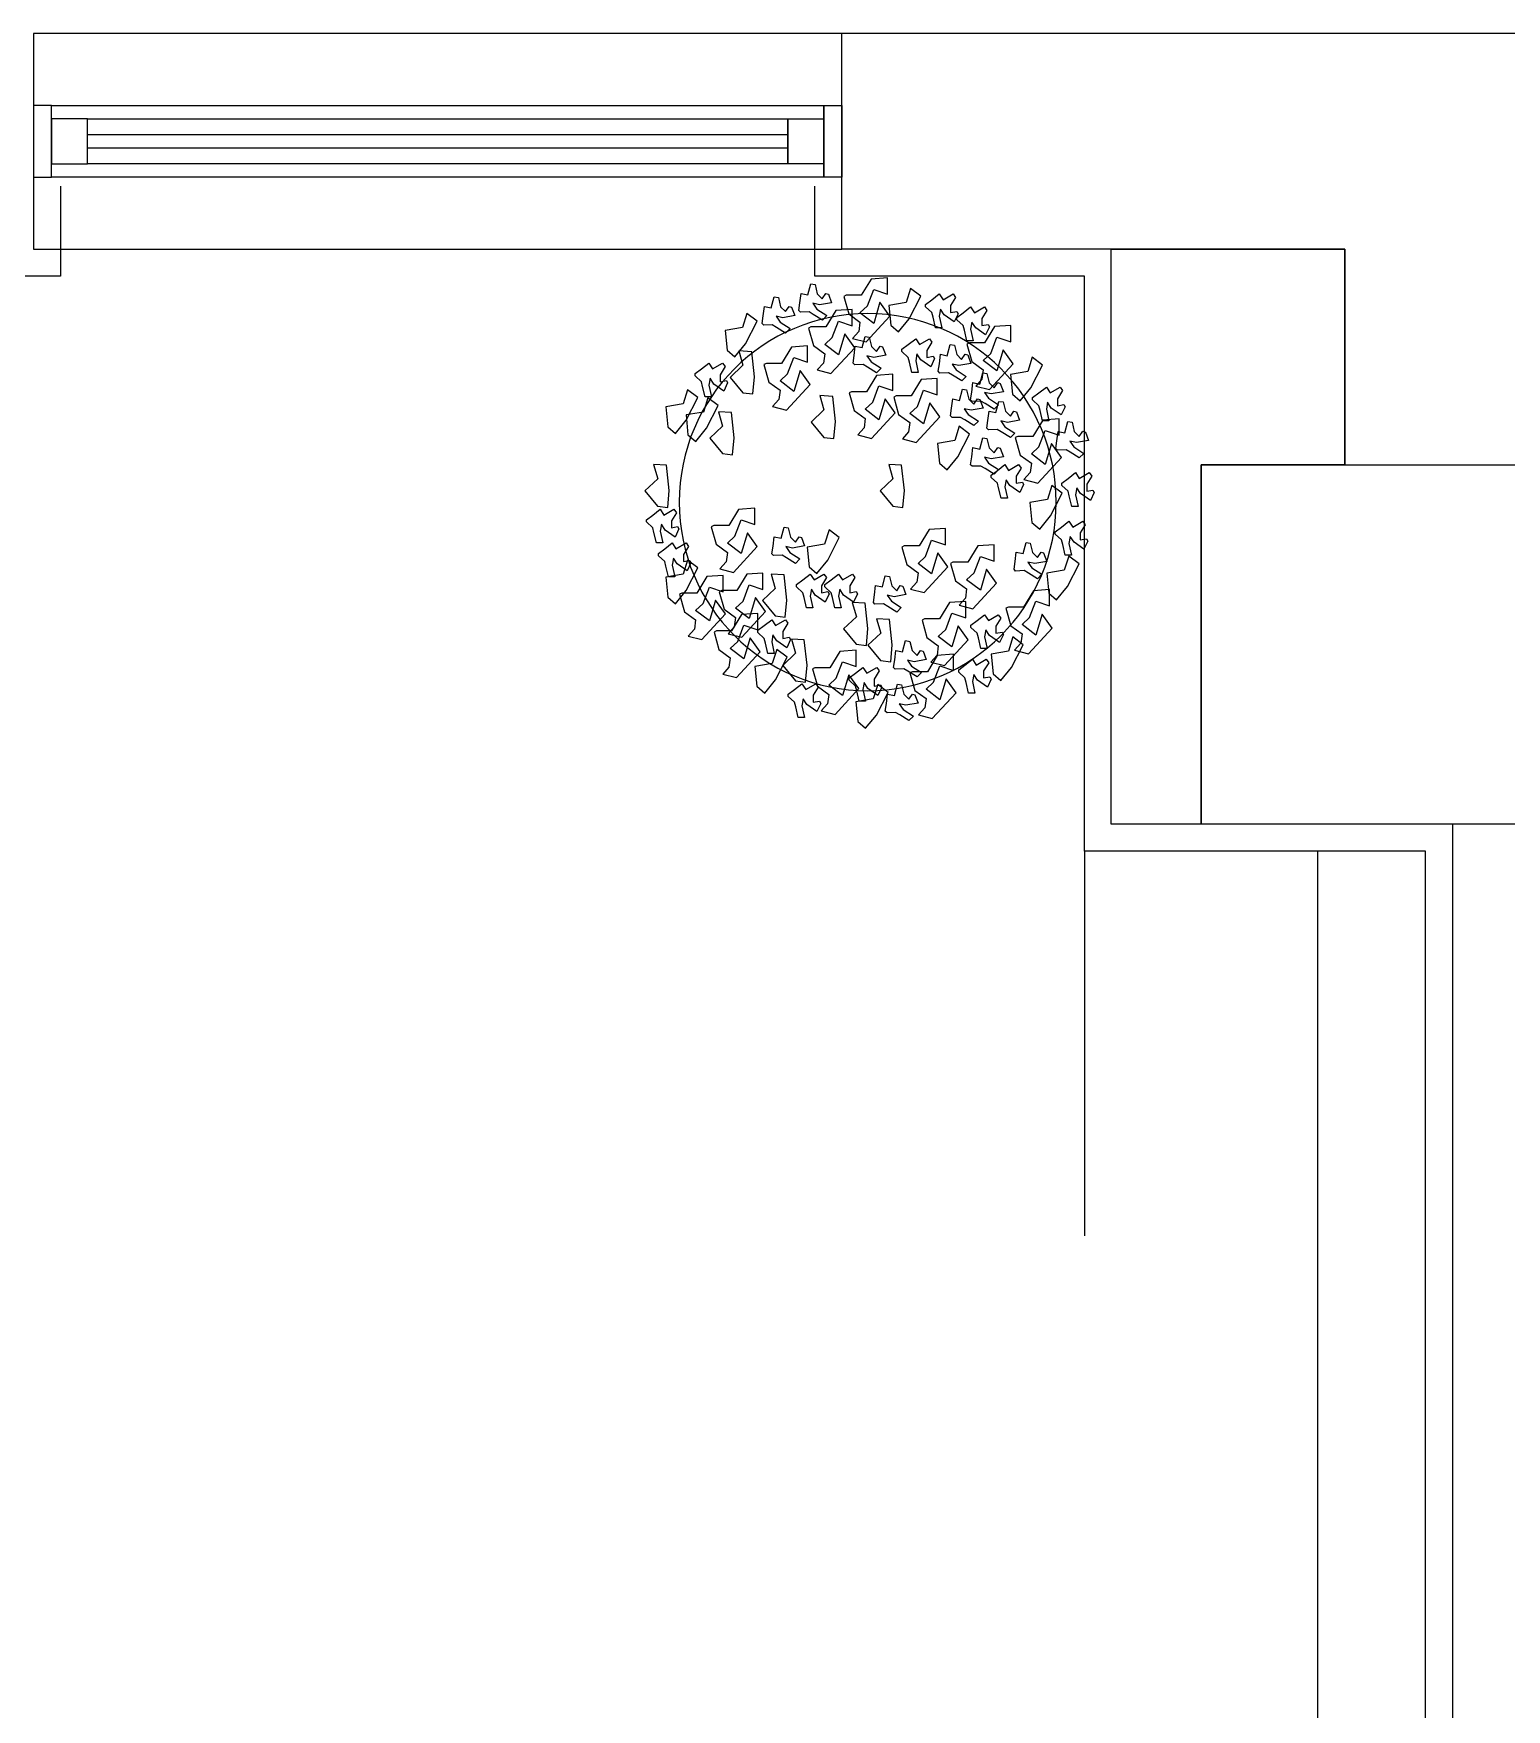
# Model space of a CAD drawing. Header units: millimetres. Extents: x 526420 to 928802, y 401925 to 509768.
# Drawn here: x 748247 to 749887, y 431456 to 433321 of the extents above; entities that cross this region are included whole.
import ezdxf

# ---------------------------------------------------------------- set-up
doc = ezdxf.new("R2010")
doc.units = ezdxf.units.MM
doc.header["$LTSCALE"] = 3000
doc.header["$MEASUREMENT"] = 0
doc.linetypes.add('DASHED2', pattern=[0.375, 0.25, -0.125])
for name, color, linetype in [('D-WALL', 7, 'CONTINUOUS'), ('D-WINDOW', 7, 'CONTINUOUS'), ('P-FURNI-A', 7, 'CONTINUOUS'), ('P-FURNI-I', 7, 'CONTINUOUS'), ('窗台线', 7, 'CONTINUOUS')]:
    doc.layers.add(name, color=color, linetype=linetype)

msp = doc.modelspace()

# ---------------------------------------------------------------- linework, layer by layer
at = {"layer": 'D-WALL', "color": 7, "ltscale": 0.7}
for p, q in [((750456.8, 433321.2), (749146.8, 433321.2)), ((749146.8, 433081.2), (749146.8, 433321.2)), ((749146.8, 433081.2), (749146.8, 433321.2)), ((749706.8, 433081.2), (749146.8, 433081.2)), ((749706.8, 433081.2), (749146.8, 433081.2)), ((749446.8, 432441.2), (749446.8, 433081.2)), ((749446.8, 433081.2), (749706.8, 433081.2)), ((749706.8, 432841.2), (749706.8, 433081.2)), ((749706.8, 433081.2), (749706.8, 432841.2)), ((749706.8, 432841.2), (749546.8, 432841.2)), ((749546.8, 432841.2), (749546.8, 432441.2)), ((749546.8, 432441.2), (749446.8, 432441.2)), ((749826.8, 432441.2), (749826.8, 429681.2))]:
    msp.add_line(p, q, dxfattribs=at)
at = {"layer": 'D-WALL', "color": 7, "ltscale": 100}
for p, q in [((749546.8, 432841.2), (749946.8, 432841.2)), ((749546.8, 432441.2), (749546.8, 432841.2)), ((749946.8, 432441.2), (749546.8, 432441.2))]:
    msp.add_line(p, q, dxfattribs=at)
at = {"layer": 'D-WINDOW', "color": 7, "ltscale": 0.7}
msp.add_line((749146.8, 433321.2), (748246.8, 433321.2), dxfattribs=at)
for points in [[(748246.8, 433161.2), (748266.8, 433161.2), (748266.8, 433241.2), (748246.8, 433241.2)], [(748266.8, 433241.2), (749126.8, 433241.2), (749126.8, 433161.2), (748266.8, 433161.2)], [(749146.8, 433161.2), (749126.8, 433161.2), (749126.8, 433241.2), (749146.8, 433241.2)], [(748266.8, 433176.2), (748306.8, 433176.2), (748306.8, 433226.2), (748266.8, 433226.2)], [(748306.8, 433226.2), (749086.8, 433226.2), (749086.8, 433176.2), (748306.8, 433176.2)], [(749126.8, 433176.2), (749086.8, 433176.2), (749086.8, 433226.2), (749126.8, 433226.2)], [(748306.8, 433208.7), (749086.8, 433208.7), (749086.8, 433193.7), (748306.8, 433193.7)]]:
    msp.add_lwpolyline(points, close=True, dxfattribs=at)
at = {"layer": 'P-FURNI-A', "color": 7}
for p, q in [((748276.8, 433151.2), (748276.8, 433051.2)), ((749116.8, 433051.2), (749116.8, 433151.2)), ((748276.8, 433051.2), (746826.8, 433051.2)), ((749416.8, 433051.2), (749116.8, 433051.2)), ((749416.8, 432411.2), (749416.8, 433051.2)), ((749796.8, 432411.2), (749416.8, 432411.2)), ((749796.8, 429711.2), (749796.8, 432411.2))]:
    msp.add_line(p, q, dxfattribs=at)
at = {"layer": 'P-FURNI-I', "color": 7}
for p, q in [((749109, 433030.3), (749112.3, 433042.8)), ((749112.3, 433042.8), (749117, 433042)), ((749117, 433042), (749119.5, 433031.6)), ((749179.5, 433048), (749168.4, 433029.9)), ((749175.3, 433018.2), (749182.3, 433036.4)), ((749197.6, 433049.3), (749179.5, 433048)), ((749182.3, 433036.4), (749197.6, 433031.2)), ((749197.6, 433031.2), (749197.6, 433049.3)), ((749223.4, 433037.6), (749218.4, 433021.9)), ((749234.8, 433029), (749223.4, 433037.6)), ((749059.3, 433007), (749060.6, 433017.5)), ((749060.6, 433017.5), (749068.1, 433015.8)), ((749068.1, 433015.8), (749071.4, 433028.3)), ((749071.4, 433028.3), (749076.1, 433027.5)), ((749076.1, 433027.5), (749078.6, 433017.2)), ((749078.6, 433017.2), (749084.1, 433011.7)), ((749084.1, 433011.7), (749088.1, 433017.5)), ((749088.1, 433017.5), (749090.9, 433016.6)), ((749090.9, 433016.6), (749094.4, 433007.3)), ((749098.9, 433012.9), (749100.2, 433021.4)), ((749100.2, 433021.4), (749101.5, 433031.9)), ((749101.5, 433031.9), (749109, 433030.3)), ((749114.4, 433021), (749118.9, 433014.5)), ((749121.9, 433019.4), (749114.4, 433021)), ((749119.5, 433031.6), (749125, 433026.1)), ((749135.3, 433021.7), (749121.9, 433019.4)), ((749125, 433026.1), (749129, 433031.9)), ((749129, 433031.9), (749131.8, 433031.1)), ((749131.8, 433031.1), (749135.3, 433021.7)), ((749151.7, 433029.9), (749148.9, 433028.6)), ((749148.9, 433028.6), (749154.5, 433009.1)), ((749168.4, 433029.9), (749151.7, 433029.9)), ((749167, 433010.4), (749175.3, 433018.2)), ((749189.2, 433022.1), (749182.3, 432998.7)), ((749200.4, 433006.5), (749189.2, 433022.1)), ((749218.4, 433021.9), (749199, 433018.6)), ((749199, 433018.6), (749201.2, 432996.6)), ((749221.8, 433003.8), (749234.8, 433029)), ((749240, 433019.7), (749247, 433024.9)), ((749240, 433017.1), (749240, 433019.7)), ((749247, 433010.6), (749240, 433017.1)), ((749247, 433024.9), (749255.3, 433031.4)), ((749255.3, 433031.4), (749259.5, 433024.9)), ((749259.5, 433024.9), (749270.6, 433031.4)), ((749273.4, 433027.5), (749267.8, 433018.4)), ((749267.8, 433018.4), (749267.8, 433010.6)), ((749270.6, 433031.4), (749273.4, 433027.5)), ((749281.9, 433010.4), (749290.2, 433016.9)), ((749290.2, 433016.9), (749294.4, 433010.4)), ((749294.4, 433010.4), (749305.5, 433016.9)), ((749305.5, 433016.9), (749308.3, 433013.1)), ((749041.1, 433009.8), (749036.1, 432994.1)), ((749039.6, 432976), (749052.6, 433001.2)), ((749052.6, 433001.2), (749041.1, 433009.8)), ((749058, 432998.4), (749059.3, 433007)), ((749059.8, 432996.6), (749058, 432998.4)), ((749073.5, 433006.5), (749078, 433000)), ((749081, 433004.9), (749073.5, 433006.5)), ((749078, 433000), (749089.1, 432992.9)), ((749094.4, 433007.3), (749081, 433004.9)), ((749100.8, 433011), (749098.9, 433012.9)), ((749110.3, 433011.4), (749100.8, 433011)), ((749114.9, 433008.7), (749110.3, 433011.4)), ((749125.2, 433002.4), (749114.9, 433008.7)), ((749118.9, 433014.5), (749130.1, 433007.3)), ((749130.1, 433007.3), (749125.2, 433002.4)), ((749140.2, 433012.9), (749129.1, 432994.8)), ((749136.1, 432983.1), (749143, 433001.3)), ((749158.3, 433014.2), (749140.2, 433012.9)), ((749143, 433001.3), (749158.3, 432996)), ((749154.5, 433009.1), (749167, 433000)), ((749158.3, 432996), (749158.3, 433014.2)), ((749167, 433000), (749165.6, 432989.6)), ((749182.3, 432998.7), (749167, 433010.4)), ((749173.9, 432978), (749200.4, 433006.5)), ((749209.8, 432989.1), (749221.8, 433003.8)), ((749248.4, 433005.4), (749247, 433010.6)), ((749251.1, 432993.8), (749248.4, 433005.4)), ((749256.7, 433014.5), (749255.3, 433006.7)), ((749255.3, 433006.7), (749258.1, 432993.8)), ((749260.9, 433008), (749256.7, 433014.5)), ((749272, 433000.3), (749260.9, 433008)), ((749267.8, 433010.6), (749274.7, 433011.9)), ((749276.2, 433009.3), (749272, 433000.3)), ((749274.7, 433011.9), (749276.2, 433009.3)), ((749274.9, 433005.3), (749281.9, 433010.4)), ((749274.9, 433002.7), (749274.9, 433005.3)), ((749281.9, 432996.2), (749274.9, 433002.7)), ((749291.6, 433000.1), (749290.2, 432992.3)), ((749295.8, 432993.6), (749291.6, 433000.1)), ((749308.3, 433013.1), (749302.7, 433004)), ((749302.7, 433004), (749302.7, 432996.2)), ((749302.7, 432996.2), (749309.7, 432997.5)), ((749309.7, 432997.5), (749311.1, 432994.9)), ((749036.1, 432994.1), (749016.8, 432990.7)), ((749016.8, 432990.7), (749019, 432968.7)), ((749069.3, 432996.9), (749059.8, 432996.6)), ((749074, 432994.2), (749069.3, 432996.9)), ((749084.2, 432987.9), (749074, 432994.2)), ((749089.1, 432992.9), (749084.2, 432987.9)), ((749112.4, 432994.8), (749109.7, 432993.5)), ((749109.7, 432993.5), (749115.2, 432974)), ((749129.1, 432994.8), (749112.4, 432994.8)), ((749127.7, 432975.3), (749136.1, 432983.1)), ((749150, 432987), (749143, 432963.6)), ((749161.1, 432971.4), (749150, 432987)), ((749165.6, 432989.6), (749158.6, 432981.9)), ((749158.6, 432981.9), (749173.9, 432978)), ((749169.4, 432971.7), (749172.7, 432984.2)), ((749172.7, 432984.2), (749177.4, 432983.4)), ((749177.4, 432983.4), (749179.9, 432973.1)), ((749201.2, 432996.6), (749209.8, 432989.1)), ((749220.6, 432975), (749229, 432981.5)), ((749229, 432981.5), (749233.2, 432975)), ((749233.2, 432975), (749244.3, 432981.5)), ((749244.3, 432981.5), (749247.1, 432977.7)), ((749258.1, 432993.8), (749251.1, 432993.8)), ((749283.3, 432991), (749281.9, 432996.2)), ((749286, 432979.3), (749283.3, 432991)), ((749293, 432979.3), (749286, 432979.3)), ((749290.2, 432992.3), (749293, 432979.3)), ((749306.9, 432985.8), (749295.8, 432993.6)), ((749316.7, 432995), (749305.6, 432976.9)), ((749311.1, 432994.9), (749306.9, 432985.8)), ((749312.6, 432965.2), (749319.5, 432983.4)), ((749334.8, 432996.3), (749316.7, 432995)), ((749319.5, 432983.4), (749334.8, 432978.2)), ((749334.8, 432978.2), (749334.8, 432996.3)), ((749019, 432968.7), (749027.6, 432961.3)), ((749027.6, 432961.3), (749039.6, 432976)), ((749046.4, 432967.1), (749032, 432968)), ((749032, 432968), (749036.6, 432952.1)), ((749049.5, 432939), (749046.4, 432967.1)), ((749090.6, 432972.3), (749079.5, 432954.1)), ((749086.4, 432942.5), (749093.3, 432960.6)), ((749108.7, 432973.6), (749090.6, 432972.3)), ((749093.3, 432960.6), (749108.7, 432955.4)), ((749108.7, 432955.4), (749108.7, 432973.6)), ((749115.2, 432974), (749127.7, 432964.9)), ((749127.7, 432964.9), (749126.3, 432954.5)), ((749143, 432963.6), (749127.7, 432975.3)), ((749134.7, 432942.8), (749161.1, 432971.4)), ((749159.3, 432954.3), (749160.5, 432962.9)), ((749160.5, 432962.9), (749161.8, 432973.3)), ((749161.8, 432973.3), (749169.4, 432971.7)), ((749174.8, 432962.4), (749179.3, 432955.9)), ((749182.3, 432960.8), (749174.8, 432962.4)), ((749179.9, 432973.1), (749185.4, 432967.5)), ((749195.7, 432963.1), (749182.3, 432960.8)), ((749185.4, 432967.5), (749189.4, 432973.4)), ((749189.4, 432973.4), (749192.2, 432972.5)), ((749192.2, 432972.5), (749195.7, 432963.1)), ((749213.7, 432969.9), (749220.6, 432975)), ((749213.7, 432967.3), (749213.7, 432969.9)), ((749220.6, 432960.8), (749213.7, 432967.3)), ((749222, 432955.6), (749220.6, 432960.8)), ((749230.4, 432964.7), (749229, 432956.9)), ((749234.6, 432958.2), (749230.4, 432964.7)), ((749247.1, 432977.7), (749241.5, 432968.6)), ((749241.5, 432968.6), (749241.5, 432960.8)), ((749241.5, 432960.8), (749248.4, 432962.1)), ((749248.4, 432962.1), (749249.8, 432959.5)), ((749255.4, 432953.8), (749256.6, 432964.3)), ((749256.6, 432964.3), (749264.2, 432962.7)), ((749264.2, 432962.7), (749267.5, 432975.1)), ((749267.5, 432975.1), (749272.2, 432974.4)), ((749272.2, 432974.4), (749274.7, 432964)), ((749274.7, 432964), (749280.2, 432958.5)), ((749280.2, 432958.5), (749284.2, 432964.3)), ((749284.2, 432964.3), (749287, 432963.5)), ((749288.9, 432976.9), (749286.1, 432975.6)), ((749286.1, 432975.6), (749291.7, 432956.1)), ((749287, 432963.5), (749290.5, 432954.1)), ((749305.6, 432976.9), (749288.9, 432976.9)), ((749304.2, 432957.4), (749312.6, 432965.2)), ((749326.5, 432969.1), (749319.5, 432945.7)), ((749337.6, 432953.5), (749326.5, 432969.1)), ((749358.8, 432960.9), (749353.8, 432945.1)), ((749370.2, 432952.2), (749358.8, 432960.9)), ((748983.4, 432942.8), (748990.4, 432948)), ((748983.4, 432940.2), (748983.4, 432942.8)), ((748990.4, 432948), (748998.7, 432954.4)), ((748998.7, 432954.4), (749002.9, 432948)), ((749002.9, 432948), (749014, 432954.4)), ((749016.8, 432950.6), (749011.3, 432941.5)), ((749011.3, 432941.5), (749011.3, 432933.7)), ((749014, 432954.4), (749016.8, 432950.6)), ((749036.6, 432952.1), (749022.4, 432938.6)), ((749062.8, 432954.1), (749060, 432952.8)), ((749060, 432952.8), (749065.5, 432933.4)), ((749079.5, 432954.1), (749062.8, 432954.1)), ((749078.1, 432934.7), (749086.4, 432942.5)), ((749100.3, 432946.3), (749093.3, 432923)), ((749111.4, 432930.8), (749100.3, 432946.3)), ((749126.3, 432954.5), (749119.4, 432946.8)), ((749119.4, 432946.8), (749134.7, 432942.8)), ((749161.1, 432952.4), (749159.3, 432954.3)), ((749170.6, 432952.8), (749161.1, 432952.4)), ((749175.3, 432950.1), (749170.6, 432952.8)), ((749185.5, 432943.8), (749175.3, 432950.1)), ((749179.3, 432955.9), (749190.4, 432948.7)), ((749203.5, 432942), (749185.4, 432940.7)), ((749190.4, 432948.7), (749185.5, 432943.8)), ((749203.5, 432923.8), (749203.5, 432942)), ((749224.8, 432943.9), (749222, 432955.6)), ((749231.8, 432943.9), (749224.8, 432943.9)), ((749229, 432956.9), (749231.8, 432943.9)), ((749245.7, 432950.4), (749234.6, 432958.2)), ((749249.8, 432959.5), (749245.7, 432950.4)), ((749254.1, 432945.3), (749255.4, 432953.8)), ((749255.9, 432943.4), (749254.1, 432945.3)), ((749265.4, 432943.7), (749255.9, 432943.4)), ((749270.1, 432941.1), (749265.4, 432943.7)), ((749269.6, 432953.4), (749274.1, 432946.9)), ((749277.1, 432951.8), (749269.6, 432953.4)), ((749274.1, 432946.9), (749285.2, 432939.7)), ((749290.5, 432954.1), (749277.1, 432951.8)), ((749291.7, 432956.1), (749304.2, 432947)), ((749300.3, 432931.1), (749303.6, 432943.5)), ((749304.2, 432947), (749302.8, 432936.6)), ((749303.6, 432943.5), (749308.3, 432942.8)), ((749319.5, 432945.7), (749304.2, 432957.4)), ((749308.3, 432942.8), (749310.8, 432932.4)), ((749311.2, 432925), (749337.6, 432953.5)), ((749353.8, 432945.1), (749334.4, 432941.8)), ((749334.4, 432941.8), (749336.7, 432919.8)), ((749357.3, 432927.1), (749370.2, 432952.2)), ((748975.1, 432924.8), (748970.1, 432909)), ((748986.5, 432916.1), (748975.1, 432924.8)), ((748990.4, 432933.7), (748983.4, 432940.2)), ((748991.8, 432928.5), (748990.4, 432933.7)), ((748994.6, 432916.8), (748991.8, 432928.5)), ((749000.1, 432937.6), (748998.7, 432929.8)), ((748998.7, 432929.8), (749001.5, 432916.8)), ((749004.3, 432931.1), (749000.1, 432937.6)), ((749015.4, 432923.3), (749004.3, 432931.1)), ((749011.3, 432933.7), (749018.2, 432935)), ((749019.6, 432932.4), (749015.4, 432923.3)), ((749018.2, 432935), (749019.6, 432932.4)), ((749022.4, 432938.6), (749036.4, 432921.5)), ((749047.7, 432920.1), (749049.5, 432939)), ((749065.5, 432933.4), (749078.1, 432924.3)), ((749078.1, 432924.3), (749076.7, 432913.9)), ((749093.3, 432923), (749078.1, 432934.7)), ((749085, 432902.2), (749111.4, 432930.8)), ((749157.6, 432922.5), (749154.8, 432921.2)), ((749174.3, 432922.5), (749157.6, 432922.5)), ((749185.4, 432940.7), (749174.3, 432922.5)), ((749181.2, 432910.9), (749188.1, 432929)), ((749188.1, 432929), (749203.5, 432923.8)), ((749235, 432936.2), (749223.9, 432918)), ((749230.9, 432906.3), (749237.8, 432924.5)), ((749253.1, 432937.5), (749235, 432936.2)), ((749237.8, 432924.5), (749253.1, 432919.3)), ((749253.1, 432919.3), (749253.1, 432937.5)), ((749280.3, 432934.8), (749270.1, 432941.1)), ((749277.7, 432913), (749281, 432925.5)), ((749285.2, 432939.7), (749280.3, 432934.8)), ((749281, 432925.5), (749285.7, 432924.7)), ((749285.7, 432924.7), (749288.2, 432914.4)), ((749291.5, 432922.2), (749292.8, 432932.7)), ((749292.8, 432932.7), (749300.3, 432931.1)), ((749302.8, 432936.6), (749295.9, 432928.9)), ((749295.9, 432928.9), (749311.2, 432925)), ((749310.8, 432932.4), (749316.3, 432926.9)), ((749326.6, 432922.5), (749313.2, 432920.2)), ((749316.3, 432926.9), (749320.3, 432932.7)), ((749320.3, 432932.7), (749323.1, 432931.9)), ((749323.1, 432931.9), (749326.6, 432922.5)), ((749345.3, 432912.3), (749357.3, 432927.1)), ((749366.1, 432921.3), (749374.5, 432927.8)), ((749374.5, 432927.8), (749378.6, 432921.3)), ((749378.6, 432921.3), (749389.8, 432927.8)), ((749392.6, 432923.9), (749387, 432914.8)), ((749389.8, 432927.8), (749392.6, 432923.9)), ((748970.1, 432909), (748950.7, 432905.7)), ((748950.7, 432905.7), (748952.9, 432883.7)), ((748973.5, 432891), (748986.5, 432916.1)), ((748997.6, 432915.8), (748992.6, 432900)), ((749001.5, 432916.8), (748994.6, 432916.8)), ((748996.1, 432881.9), (749009.1, 432907.1)), ((749009.1, 432907.1), (748997.6, 432915.8)), ((749036.4, 432921.5), (749047.7, 432920.1)), ((749076.7, 432913.9), (749069.7, 432906.1)), ((749069.7, 432906.1), (749085, 432902.2)), ((749122.3, 432918.3), (749126.9, 432902.4)), ((749136.6, 432917.4), (749122.3, 432918.3)), ((749139.8, 432889.3), (749136.6, 432917.4)), ((749154.8, 432921.2), (749160.4, 432901.8)), ((749172.9, 432903.1), (749181.2, 432910.9)), ((749195.1, 432914.7), (749188.1, 432891.4)), ((749206.2, 432899.2), (749195.1, 432914.7)), ((749207.2, 432918), (749204.5, 432916.7)), ((749204.5, 432916.7), (749210, 432897.3)), ((749223.9, 432918), (749207.2, 432918)), ((749222.5, 432898.5), (749230.9, 432906.3)), ((749244.8, 432910.2), (749237.8, 432886.9)), ((749255.9, 432894.7), (749244.8, 432910.2)), ((749267.6, 432895.6), (749268.9, 432904.2)), ((749268.9, 432904.2), (749270.2, 432914.7)), ((749270.2, 432914.7), (749277.7, 432913)), ((749288.2, 432914.4), (749293.7, 432908.8)), ((749290.2, 432913.6), (749291.5, 432922.2)), ((749292, 432911.8), (749290.2, 432913.6)), ((749304, 432904.4), (749290.7, 432902.1)), ((749301.6, 432912.1), (749292, 432911.8)), ((749293.7, 432908.8), (749297.7, 432914.7)), ((749297.7, 432914.7), (749300.5, 432913.8)), ((749300.5, 432913.8), (749304, 432904.4)), ((749306.2, 432909.5), (749301.6, 432912.1)), ((749313.2, 432920.2), (749305.7, 432921.8)), ((749305.7, 432921.8), (749310.2, 432915.3)), ((749316.4, 432903.2), (749306.2, 432909.5)), ((749310.2, 432915.3), (749321.4, 432908.1)), ((749321.4, 432908.1), (749316.4, 432903.2)), ((749318.4, 432899.5), (749321.7, 432911.9)), ((749321.7, 432911.9), (749326.4, 432911.2)), ((749326.4, 432911.2), (749328.9, 432900.8)), ((749336.7, 432919.8), (749345.3, 432912.3)), ((749359.2, 432916.1), (749366.1, 432921.3)), ((749359.2, 432913.5), (749359.2, 432916.1)), ((749366.1, 432907), (749359.2, 432913.5)), ((749367.5, 432901.8), (749366.1, 432907)), ((749375.9, 432910.9), (749374.5, 432903.1)), ((749380, 432904.4), (749375.9, 432910.9)), ((749391.1, 432896.7), (749380, 432904.4)), ((749387, 432914.8), (749387, 432907)), ((749387, 432907), (749393.9, 432908.3)), ((749395.3, 432905.7), (749391.1, 432896.7)), ((749393.9, 432908.3), (749395.3, 432905.7)), ((748961.5, 432876.2), (748973.5, 432891)), ((748992.6, 432900), (748973.3, 432896.7)), ((748973.3, 432896.7), (748975.5, 432874.7)), ((749023.8, 432899.4), (749009.5, 432900.2)), ((749009.5, 432900.2), (749014, 432884.3)), ((749026.9, 432871.2), (749023.8, 432899.4)), ((749126.9, 432902.4), (749112.6, 432888.9)), ((749112.6, 432888.9), (749126.7, 432871.8)), ((749138, 432870.4), (749139.8, 432889.3)), ((749160.4, 432901.8), (749172.9, 432892.7)), ((749172.9, 432892.7), (749171.5, 432882.3)), ((749188.1, 432891.4), (749172.9, 432903.1)), ((749179.8, 432870.6), (749206.2, 432899.2)), ((749210, 432897.3), (749222.5, 432888.2)), ((749222.5, 432888.2), (749221.1, 432877.8)), ((749237.8, 432886.9), (749222.5, 432898.5)), ((749229.5, 432866.1), (749255.9, 432894.7)), ((749269.5, 432893.8), (749267.6, 432895.6)), ((749279, 432894.1), (749269.5, 432893.8)), ((749283.6, 432891.4), (749279, 432894.1)), ((749283.1, 432903.7), (749287.6, 432897.2)), ((749290.7, 432902.1), (749283.1, 432903.7)), ((749293.9, 432885.1), (749283.6, 432891.4)), ((749287.6, 432897.2), (749298.8, 432890)), ((749298.8, 432890), (749293.9, 432885.1)), ((749308.3, 432882), (749309.5, 432890.6)), ((749309.5, 432890.6), (749310.8, 432901.1)), ((749310.8, 432901.1), (749318.4, 432899.5)), ((749323.7, 432890.2), (749328.3, 432883.7)), ((749331.3, 432888.5), (749323.7, 432890.2)), ((749328.9, 432900.8), (749334.4, 432895.3)), ((749344.6, 432890.9), (749331.3, 432888.5)), ((749334.4, 432895.3), (749338.3, 432901.1)), ((749338.3, 432901.1), (749341.2, 432900.3)), ((749341.2, 432900.3), (749344.6, 432890.9)), ((749370.5, 432891), (749359.4, 432872.9)), ((749370.3, 432890.2), (749367.5, 432901.8)), ((749377.3, 432890.2), (749370.3, 432890.2)), ((749388.6, 432892.3), (749370.5, 432891)), ((749374.5, 432903.1), (749377.3, 432890.2)), ((749388.6, 432874.2), (749388.6, 432892.3)), ((749395.1, 432876.9), (749398.4, 432889.4)), ((749398.4, 432889.4), (749403.1, 432888.6)), ((749403.1, 432888.6), (749405.6, 432878.2)), ((748952.9, 432883.7), (748961.5, 432876.2)), ((748975.5, 432874.7), (748984.1, 432867.2)), ((748984.1, 432867.2), (748996.1, 432881.9)), ((749014, 432884.3), (748999.8, 432870.9)), ((748999.8, 432870.9), (749013.8, 432853.8)), ((749025.1, 432852.4), (749026.9, 432871.2)), ((749126.7, 432871.8), (749138, 432870.4)), ((749171.5, 432882.3), (749164.5, 432874.5)), ((749164.5, 432874.5), (749179.8, 432870.6)), ((749221.1, 432877.8), (749214.2, 432870)), ((749214.2, 432870), (749229.5, 432866.1)), ((749272.5, 432868.4), (749253.2, 432865.1)), ((749277.5, 432884.2), (749272.5, 432868.4)), ((749276, 432850.3), (749289, 432875.5)), ((749289, 432875.5), (749277.5, 432884.2)), ((749300.3, 432858.8), (749303.6, 432871.3)), ((749303.6, 432871.3), (749308.3, 432870.5)), ((749310.1, 432880.2), (749308.3, 432882)), ((749308.3, 432870.5), (749310.8, 432860.2)), ((749319.6, 432880.5), (749310.1, 432880.2)), ((749324.3, 432877.9), (749319.6, 432880.5)), ((749334.5, 432871.6), (749324.3, 432877.9)), ((749328.3, 432883.7), (749339.4, 432876.5)), ((749339.4, 432876.5), (749334.5, 432871.6)), ((749342.7, 432872.9), (749339.9, 432871.6)), ((749339.9, 432871.6), (749345.5, 432852.1)), ((749359.4, 432872.9), (749342.7, 432872.9)), ((749366.3, 432861.2), (749373.2, 432879.4)), ((749373.2, 432879.4), (749388.6, 432874.2)), ((749385, 432859.5), (749386.3, 432868.1)), ((749386.3, 432868.1), (749387.6, 432878.5)), ((749387.6, 432878.5), (749395.1, 432876.9)), ((749408, 432866), (749400.5, 432867.6)), ((749400.5, 432867.6), (749405, 432861.1)), ((749405.6, 432878.2), (749411.1, 432872.7)), ((749421.4, 432868.3), (749408, 432866)), ((749411.1, 432872.7), (749415.1, 432878.6)), ((749415.1, 432878.6), (749417.9, 432877.7)), ((749417.9, 432877.7), (749421.4, 432868.3)), ((749013.8, 432853.8), (749025.1, 432852.4)), ((749253.2, 432865.1), (749255.4, 432843.1)), ((749264, 432835.6), (749276, 432850.3)), ((749290.2, 432841.4), (749291.5, 432850)), ((749291.5, 432850), (749292.8, 432860.5)), ((749292.8, 432860.5), (749300.3, 432858.8)), ((749305.7, 432849.6), (749310.2, 432843)), ((749313.2, 432847.9), (749305.7, 432849.6)), ((749310.8, 432860.2), (749316.3, 432854.7)), ((749326.6, 432850.3), (749313.2, 432847.9)), ((749316.3, 432854.7), (749320.3, 432860.5)), ((749320.3, 432860.5), (749323.1, 432859.7)), ((749323.1, 432859.7), (749326.6, 432850.3)), ((749345.5, 432852.1), (749358, 432843)), ((749358, 432853.4), (749366.3, 432861.2)), ((749373.2, 432841.7), (749358, 432853.4)), ((749364.9, 432821), (749391.3, 432849.5)), ((749380.2, 432865.1), (749373.2, 432841.7)), ((749391.3, 432849.5), (749380.2, 432865.1)), ((749386.9, 432857.6), (749385, 432859.5)), ((749396.4, 432858), (749386.9, 432857.6)), ((749401, 432855.3), (749396.4, 432858)), ((749411.2, 432849), (749401, 432855.3)), ((749405, 432861.1), (749416.2, 432853.9)), ((749416.2, 432853.9), (749411.2, 432849)), ((748937.2, 432841.6), (748941.8, 432825.7)), ((748951.5, 432840.7), (748937.2, 432841.6)), ((748954.7, 432812.6), (748951.5, 432840.7)), ((749199.1, 432841.6), (749203.7, 432825.7)), ((749213.4, 432840.7), (749199.1, 432841.6)), ((749216.5, 432812.6), (749213.4, 432840.7)), ((749255.4, 432843.1), (749264, 432835.6)), ((749292, 432839.6), (749290.2, 432841.4)), ((749301.6, 432839.9), (749292, 432839.6)), ((749306.2, 432837.2), (749301.6, 432839.9)), ((749316.4, 432830.9), (749306.2, 432837.2)), ((749310.2, 432843), (749321.4, 432835.9)), ((749313, 432829.9), (749320, 432835.1)), ((749313, 432827.3), (749313, 432829.9)), ((749321.4, 432835.9), (749316.4, 432830.9)), ((749320, 432835.1), (749328.3, 432841.6)), ((749328.3, 432841.6), (749332.5, 432835.1)), ((749332.5, 432835.1), (749343.6, 432841.6)), ((749346.4, 432837.7), (749340.8, 432828.6)), ((749343.6, 432841.6), (749346.4, 432837.7)), ((749356.6, 432832.6), (749349.6, 432824.9)), ((749358, 432843), (749356.6, 432832.6)), ((749398.6, 432826.1), (749407, 432832.6)), ((749407, 432832.6), (749411.1, 432826.1)), ((749411.1, 432826.1), (749422.3, 432832.6)), ((749422.3, 432832.6), (749425.1, 432828.8)), ((748941.8, 432825.7), (748927.5, 432812.2)), ((748927.5, 432812.2), (748941.6, 432795.1)), ((748952.9, 432793.7), (748954.7, 432812.6)), ((749203.7, 432825.7), (749189.4, 432812.2)), ((749189.4, 432812.2), (749203.4, 432795.1)), ((749214.8, 432793.7), (749216.5, 432812.6)), ((749320, 432820.8), (749313, 432827.3)), ((749321.4, 432815.6), (749320, 432820.8)), ((749324.1, 432804), (749321.4, 432815.6)), ((749329.7, 432824.7), (749328.3, 432816.9)), ((749328.3, 432816.9), (749331.1, 432804)), ((749333.9, 432818.2), (749329.7, 432824.7)), ((749345, 432810.5), (749333.9, 432818.2)), ((749340.8, 432828.6), (749340.8, 432820.8)), ((749340.8, 432820.8), (749347.8, 432822.1)), ((749349.2, 432819.5), (749345, 432810.5)), ((749347.8, 432822.1), (749349.2, 432819.5)), ((749349.6, 432824.9), (749364.9, 432821)), ((749380.6, 432818.3), (749375.6, 432802.5)), ((749392, 432809.6), (749380.6, 432818.3)), ((749391.7, 432821), (749398.6, 432826.1)), ((749391.7, 432818.4), (749391.7, 432821)), ((749398.6, 432811.9), (749391.7, 432818.4)), ((749400, 432806.7), (749398.6, 432811.9)), ((749408.4, 432815.8), (749407, 432808)), ((749412.5, 432809.3), (749408.4, 432815.8)), ((749425.1, 432828.8), (749419.5, 432819.7)), ((749419.5, 432819.7), (749419.5, 432811.9)), ((749419.5, 432811.9), (749426.4, 432813.2)), ((749427.8, 432810.6), (749423.6, 432801.5)), ((749426.4, 432813.2), (749427.8, 432810.6)), ((748936.2, 432785.4), (748944.6, 432791.9)), ((748941.6, 432795.1), (748952.9, 432793.7)), ((748944.6, 432791.9), (748948.7, 432785.4)), ((748948.7, 432785.4), (748959.9, 432791.9)), ((748959.9, 432791.9), (748962.6, 432788)), ((749050, 432793), (749031.9, 432791.7)), ((749050, 432774.8), (749050, 432793)), ((749203.4, 432795.1), (749214.8, 432793.7)), ((749331.1, 432804), (749324.1, 432804)), ((749375.6, 432802.5), (749356.2, 432799.2)), ((749356.2, 432799.2), (749358.5, 432777.2)), ((749379, 432784.5), (749392, 432809.6)), ((749402.8, 432795), (749400, 432806.7)), ((749409.8, 432795), (749402.8, 432795)), ((749407, 432808), (749409.8, 432795)), ((749423.6, 432801.5), (749412.5, 432809.3)), ((748929.3, 432780.2), (748936.2, 432785.4)), ((748929.3, 432777.7), (748929.3, 432780.2)), ((748936.2, 432771.2), (748929.3, 432777.7)), ((748946, 432775.1), (748944.6, 432767.3)), ((748950.1, 432768.6), (748946, 432775.1)), ((748962.6, 432788), (748957.1, 432779)), ((748957.1, 432779), (748957.1, 432771.2)), ((749004.1, 432773.6), (749001.3, 432772.2)), ((749020.8, 432773.6), (749004.1, 432773.6)), ((749031.9, 432791.7), (749020.8, 432773.6)), ((749027.7, 432761.9), (749034.7, 432780)), ((749034.7, 432780), (749050, 432774.8)), ((749358.5, 432777.2), (749367.1, 432769.7)), ((749367.1, 432769.7), (749379, 432784.5)), ((749391.4, 432771.9), (749399.7, 432778.4)), ((749399.7, 432778.4), (749403.9, 432771.9)), ((749403.9, 432771.9), (749415.1, 432778.4)), ((749417.8, 432774.5), (749412.3, 432765.5)), ((749415.1, 432778.4), (749417.8, 432774.5)), ((748937.6, 432766), (748936.2, 432771.2)), ((748940.4, 432754.3), (748937.6, 432766)), ((748944.6, 432767.3), (748947.4, 432754.3)), ((748961.2, 432760.8), (748950.1, 432768.6)), ((748957.1, 432771.2), (748964, 432772.5)), ((748965.4, 432769.9), (748961.2, 432760.8)), ((748964, 432772.5), (748965.4, 432769.9)), ((749001.3, 432772.2), (749006.9, 432752.8)), ((749019.4, 432754.1), (749027.7, 432761.9)), ((749041.6, 432765.7), (749034.7, 432742.4)), ((749052.7, 432750.2), (749041.6, 432765.7)), ((749070.3, 432750.7), (749071.6, 432761.2)), ((749071.6, 432761.2), (749079.1, 432759.5)), ((749079.1, 432759.5), (749082.4, 432772)), ((749082.4, 432772), (749087.1, 432771.2)), ((749087.1, 432771.2), (749089.6, 432760.9)), ((749089.6, 432760.9), (749095.1, 432755.3)), ((749095.1, 432755.3), (749099.1, 432761.2)), ((749099.1, 432761.2), (749101.9, 432760.3)), ((749101.9, 432760.3), (749105.4, 432751)), ((749132.6, 432768.9), (749127.6, 432753.1)), ((749131.1, 432735.1), (749144, 432760.2)), ((749144, 432760.2), (749132.6, 432768.9)), ((749244.1, 432769.1), (749233, 432751)), ((749239.9, 432739.3), (749246.8, 432757.5)), ((749262.2, 432770.4), (749244.1, 432769.1)), ((749246.8, 432757.5), (749262.2, 432752.3)), ((749262.2, 432752.3), (749262.2, 432770.4)), ((749348.6, 432742.4), (749351.9, 432754.9)), ((749351.9, 432754.9), (749356.6, 432754.1)), ((749384.4, 432766.7), (749391.4, 432771.9)), ((749384.4, 432764.2), (749384.4, 432766.7)), ((749391.4, 432757.7), (749384.4, 432764.2)), ((749392.8, 432752.5), (749391.4, 432757.7)), ((749401.1, 432761.6), (749399.7, 432753.8)), ((749405.3, 432755.1), (749401.1, 432761.6)), ((749416.4, 432747.3), (749405.3, 432755.1)), ((749412.3, 432765.5), (749412.3, 432757.7)), ((749412.3, 432757.7), (749419.2, 432759)), ((749420.6, 432756.4), (749416.4, 432747.3)), ((749419.2, 432759), (749420.6, 432756.4)), ((748947.4, 432754.3), (748940.4, 432754.3)), ((748942.7, 432742.7), (748949.6, 432747.8)), ((748942.7, 432740.1), (748942.7, 432742.7)), ((748949.6, 432733.6), (748942.7, 432740.1)), ((748949.6, 432747.8), (748957.9, 432754.3)), ((748957.9, 432754.3), (748962.1, 432747.8)), ((748959.3, 432737.5), (748957.9, 432729.7)), ((748963.5, 432731), (748959.3, 432737.5)), ((748962.1, 432747.8), (748973.3, 432754.3)), ((748976, 432750.5), (748970.5, 432741.4)), ((748970.5, 432741.4), (748970.5, 432733.6)), ((748973.3, 432754.3), (748976, 432750.5)), ((749006.9, 432752.8), (749019.4, 432743.7)), ((749019.4, 432743.7), (749018, 432733.3)), ((749034.7, 432742.4), (749019.4, 432754.1)), ((749026.3, 432721.6), (749052.7, 432750.2)), ((749069, 432742.1), (749070.3, 432750.7)), ((749070.8, 432740.3), (749069, 432742.1)), ((749080.3, 432740.6), (749070.8, 432740.3)), ((749085, 432737.9), (749080.3, 432740.6)), ((749092, 432748.6), (749084.5, 432750.2)), ((749084.5, 432750.2), (749089, 432743.7)), ((749095.2, 432731.6), (749085, 432737.9)), ((749089, 432743.7), (749100.1, 432736.5)), ((749105.4, 432751), (749092, 432748.6)), ((749100.1, 432736.5), (749095.2, 432731.6)), ((749127.6, 432753.1), (749108.2, 432749.8)), ((749108.2, 432749.8), (749110.5, 432727.8)), ((749216.3, 432751), (749213.5, 432749.7)), ((749213.5, 432749.7), (749219, 432730.2)), ((749233, 432751), (749216.3, 432751)), ((749231.6, 432731.5), (749239.9, 432739.3)), ((749253.8, 432743.2), (749246.8, 432719.8)), ((749264.9, 432727.6), (749253.8, 432743.2)), ((749298.2, 432751.1), (749287.1, 432732.9)), ((749294.1, 432721.2), (749301, 432739.4)), ((749316.3, 432752.4), (749298.2, 432751.1)), ((749301, 432739.4), (749316.3, 432734.2)), ((749316.3, 432734.2), (749316.3, 432752.4)), ((749339.7, 432733.5), (749341, 432744)), ((749341, 432744), (749348.6, 432742.4)), ((749356.6, 432754.1), (749359.1, 432743.7)), ((749359.1, 432743.7), (749364.6, 432738.2)), ((749364.6, 432738.2), (749368.6, 432744)), ((749368.6, 432744), (749371.4, 432743.2)), ((749371.4, 432743.2), (749374.9, 432733.8)), ((749395.6, 432740.8), (749392.8, 432752.5)), ((749399.4, 432739.7), (749394.4, 432723.9)), ((749402.5, 432740.8), (749395.6, 432740.8)), ((749410.9, 432731), (749399.4, 432739.7)), ((749399.7, 432753.8), (749402.5, 432740.8)), ((748951, 432728.4), (748949.6, 432733.6)), ((748970.1, 432719.4), (748950.7, 432716.1)), ((748953.8, 432716.7), (748951, 432728.4)), ((748957.9, 432729.7), (748960.8, 432716.7)), ((748974.6, 432723.2), (748963.5, 432731)), ((748975.1, 432735.2), (748970.1, 432719.4)), ((748970.5, 432733.6), (748977.4, 432734.9)), ((748973.5, 432701.3), (748986.5, 432726.5)), ((748978.8, 432732.3), (748974.6, 432723.2)), ((748986.5, 432726.5), (748975.1, 432735.2)), ((748977.4, 432734.9), (748978.8, 432732.3)), ((749014.6, 432718.1), (748996.5, 432716.8)), ((749018, 432733.3), (749011, 432725.5)), ((749011, 432725.5), (749026.3, 432721.6)), ((749014.6, 432699.9), (749014.6, 432718.1)), ((749040.9, 432719.5), (749029.8, 432701.3)), ((749059, 432720.8), (749040.9, 432719.5)), ((749059, 432702.6), (749059, 432720.8)), ((749068.1, 432719.7), (749072.7, 432703.8)), ((749082.5, 432718.8), (749068.1, 432719.7)), ((749085.6, 432690.7), (749082.5, 432718.8)), ((749103.3, 432713.2), (749111.6, 432719.7)), ((749110.5, 432727.8), (749119.1, 432720.4)), ((749111.6, 432719.7), (749115.8, 432713.2)), ((749115.8, 432713.2), (749126.9, 432719.7)), ((749119.1, 432720.4), (749131.1, 432735.1)), ((749126.9, 432719.7), (749129.7, 432715.8)), ((749134.9, 432713.2), (749143.2, 432719.7)), ((749143.2, 432719.7), (749147.4, 432713.2)), ((749147.4, 432713.2), (749158.5, 432719.7)), ((749158.5, 432719.7), (749161.3, 432715.8)), ((749192, 432705.3), (749195.2, 432717.8)), ((749195.2, 432717.8), (749199.9, 432717)), ((749219, 432730.2), (749231.6, 432721.1)), ((749231.6, 432721.1), (749230.2, 432710.7)), ((749246.8, 432719.8), (749231.6, 432731.5)), ((749238.5, 432699.1), (749264.9, 432727.6)), ((749270.4, 432732.9), (749267.7, 432731.6)), ((749267.7, 432731.6), (749273.2, 432712.2)), ((749287.1, 432732.9), (749270.4, 432732.9)), ((749285.7, 432713.4), (749294.1, 432721.2)), ((749308, 432725.1), (749301, 432701.8)), ((749319.1, 432709.6), (749308, 432725.1)), ((749338.5, 432725), (749339.7, 432733.5)), ((749340.3, 432723.1), (749338.5, 432725)), ((749349.8, 432723.5), (749340.3, 432723.1)), ((749354.5, 432720.8), (749349.8, 432723.5)), ((749354, 432733.1), (749358.5, 432726.6)), ((749361.5, 432731.5), (749354, 432733.1)), ((749364.7, 432714.5), (749354.5, 432720.8)), ((749358.5, 432726.6), (749369.6, 432719.4)), ((749374.9, 432733.8), (749361.5, 432731.5)), ((749369.6, 432719.4), (749364.7, 432714.5)), ((749394.4, 432723.9), (749375.1, 432720.6)), ((749375.1, 432720.6), (749377.3, 432698.6)), ((749397.9, 432705.9), (749410.9, 432731)), ((748950.7, 432716.1), (748952.9, 432694.1)), ((748960.8, 432716.7), (748953.8, 432716.7)), ((748961.5, 432686.6), (748973.5, 432701.3)), ((748996.5, 432716.8), (748985.4, 432698.6)), ((748992.4, 432686.9), (748999.3, 432705.1)), ((748999.3, 432705.1), (749014.6, 432699.9)), ((749013.1, 432701.3), (749010.3, 432700)), ((749010.3, 432700), (749015.9, 432680.6)), ((749029.8, 432701.3), (749013.1, 432701.3)), ((749036.8, 432689.6), (749043.7, 432707.8)), ((749043.7, 432707.8), (749059, 432702.6)), ((749072.7, 432703.8), (749058.5, 432690.3)), ((749096.3, 432708), (749103.3, 432713.2)), ((749096.3, 432705.4), (749096.3, 432708)), ((749103.3, 432698.9), (749096.3, 432705.4)), ((749104.7, 432693.7), (749103.3, 432698.9)), ((749113, 432702.8), (749111.6, 432695)), ((749117.2, 432696.3), (749113, 432702.8)), ((749129.7, 432715.8), (749124.1, 432706.7)), ((749124.1, 432706.7), (749124.1, 432698.9)), ((749124.1, 432698.9), (749131.1, 432700.2)), ((749127.9, 432708), (749134.9, 432713.2)), ((749127.9, 432705.4), (749127.9, 432708)), ((749134.9, 432698.9), (749127.9, 432705.4)), ((749131.1, 432700.2), (749132.5, 432697.6)), ((749136.3, 432693.7), (749134.9, 432698.9)), ((749144.6, 432702.8), (749143.2, 432695)), ((749148.8, 432696.3), (749144.6, 432702.8)), ((749161.3, 432715.8), (749155.7, 432706.7)), ((749155.7, 432706.7), (749155.7, 432698.9)), ((749155.7, 432698.9), (749162.7, 432700.2)), ((749162.7, 432700.2), (749164.1, 432697.6)), ((749183.1, 432696.5), (749184.4, 432707)), ((749184.4, 432707), (749192, 432705.3)), ((749199.9, 432717), (749202.4, 432706.7)), ((749202.4, 432706.7), (749208, 432701.2)), ((749208, 432701.2), (749211.9, 432707)), ((749211.9, 432707), (749214.8, 432706.2)), ((749214.8, 432706.2), (749218.2, 432696.8)), ((749230.2, 432710.7), (749223.2, 432703)), ((749223.2, 432703), (749238.5, 432699.1)), ((749273.2, 432712.2), (749285.7, 432703.1)), ((749285.7, 432703.1), (749284.4, 432692.7)), ((749301, 432701.8), (749285.7, 432713.4)), ((749292.7, 432681), (749319.1, 432709.6)), ((749360.1, 432701.1), (749348.9, 432682.9)), ((749378.1, 432702.4), (749360.1, 432701.1)), ((749378.1, 432684.2), (749378.1, 432702.4)), ((749385.9, 432691.1), (749397.9, 432705.9)), ((748952.9, 432694.1), (748961.5, 432686.6)), ((748968.7, 432698.6), (748965.9, 432697.3)), ((748965.9, 432697.3), (748971.5, 432677.8)), ((748985.4, 432698.6), (748968.7, 432698.6)), ((748984, 432679.1), (748992.4, 432686.9)), ((749006.2, 432690.8), (748999.3, 432667.5)), ((749017.4, 432675.3), (749006.2, 432690.8)), ((749015.9, 432680.6), (749028.4, 432671.5)), ((749028.4, 432681.8), (749036.8, 432689.6)), ((749043.7, 432670.2), (749028.4, 432681.8)), ((749050.6, 432693.5), (749043.7, 432670.2)), ((749061.8, 432678), (749050.6, 432693.5)), ((749058.5, 432690.3), (749072.5, 432673.2)), ((749083.8, 432671.8), (749085.6, 432690.7)), ((749107.4, 432682.1), (749104.7, 432693.7)), ((749114.4, 432682.1), (749107.4, 432682.1)), ((749111.6, 432695), (749114.4, 432682.1)), ((749128.3, 432688.6), (749117.2, 432696.3)), ((749132.5, 432697.6), (749128.3, 432688.6)), ((749139, 432682.1), (749136.3, 432693.7)), ((749146, 432682.1), (749139, 432682.1)), ((749143.2, 432695), (749146, 432682.1)), ((749159.9, 432688.6), (749148.8, 432696.3)), ((749172.8, 432687.2), (749158.4, 432688.1)), ((749158.4, 432688.1), (749163, 432672.2)), ((749164.1, 432697.6), (749159.9, 432688.6)), ((749175.9, 432659.1), (749172.8, 432687.2)), ((749181.9, 432687.9), (749183.1, 432696.5)), ((749183.7, 432686.1), (749181.9, 432687.9)), ((749193.2, 432686.4), (749183.7, 432686.1)), ((749197.9, 432683.7), (749193.2, 432686.4)), ((749197.3, 432696.1), (749201.9, 432689.5)), ((749204.9, 432694.4), (749197.3, 432696.1)), ((749208.1, 432677.4), (749197.9, 432683.7)), ((749201.9, 432689.5), (749213, 432682.4)), ((749218.2, 432696.8), (749204.9, 432694.4)), ((749213, 432682.4), (749208.1, 432677.4)), ((749266.6, 432687.9), (749255.5, 432669.7)), ((749284.7, 432689.2), (749266.6, 432687.9)), ((749284.4, 432692.7), (749277.4, 432684.9)), ((749277.4, 432684.9), (749292.7, 432681)), ((749284.7, 432671), (749284.7, 432689.2)), ((749332.3, 432682.9), (749329.5, 432681.6)), ((749329.5, 432681.6), (749335, 432662.2)), ((749348.9, 432682.9), (749332.3, 432682.9)), ((749355.9, 432671.3), (749362.8, 432689.4)), ((749362.8, 432689.4), (749378.1, 432684.2)), ((749377.3, 432698.6), (749385.9, 432691.1)), ((748971.5, 432677.8), (748984, 432668.8)), ((748984, 432668.8), (748982.6, 432658.4)), ((748999.3, 432667.5), (748984, 432679.1)), ((748991, 432646.7), (749017.4, 432675.3)), ((749035, 432674.6), (749023.9, 432656.4)), ((749028.4, 432671.5), (749027, 432661.1)), ((749030.9, 432644.8), (749037.8, 432662.9)), ((749053.1, 432675.9), (749035, 432674.6)), ((749035.4, 432649.4), (749061.8, 432678)), ((749037.8, 432662.9), (749053.1, 432657.7)), ((749053.1, 432657.7), (749053.1, 432675.9)), ((749053.4, 432657.1), (749060.4, 432662.3)), ((749060.4, 432662.3), (749068.7, 432668.8)), ((749068.7, 432668.8), (749072.9, 432662.3)), ((749072.5, 432673.2), (749083.8, 432671.8)), ((749072.9, 432662.3), (749084, 432668.8)), ((749086.8, 432664.9), (749081.2, 432655.8)), ((749084, 432668.8), (749086.8, 432664.9)), ((749163, 432672.2), (749148.8, 432658.7)), ((749199.8, 432669.1), (749185.5, 432670)), ((749185.5, 432670), (749190.1, 432654.1)), ((749203, 432641), (749199.8, 432669.1)), ((749238.8, 432669.7), (749236.1, 432668.4)), ((749236.1, 432668.4), (749241.6, 432649)), ((749255.5, 432669.7), (749238.8, 432669.7)), ((749262.5, 432658), (749269.4, 432676.2)), ((749269.4, 432676.2), (749284.7, 432671)), ((749276.4, 432661.9), (749269.4, 432638.6)), ((749287.5, 432646.4), (749276.4, 432661.9)), ((749290.4, 432662.9), (749297.4, 432668)), ((749290.4, 432660.3), (749290.4, 432662.9)), ((749297.4, 432668), (749305.7, 432674.5)), ((749305.7, 432674.5), (749309.9, 432668)), ((749309.9, 432668), (749321, 432674.5)), ((749323.8, 432670.7), (749318.3, 432661.6)), ((749318.3, 432661.6), (749318.3, 432653.8)), ((749321, 432674.5), (749323.8, 432670.7)), ((749335, 432662.2), (749347.5, 432653.1)), ((749347.5, 432663.5), (749355.9, 432671.3)), ((749362.8, 432651.8), (749347.5, 432663.5)), ((749369.8, 432675.1), (749362.8, 432651.8)), ((749380.9, 432659.6), (749369.8, 432675.1)), ((748982.6, 432658.4), (748975.7, 432650.6)), ((748975.7, 432650.6), (748991, 432646.7)), ((749007.2, 432656.4), (749004.5, 432655.1)), ((749004.5, 432655.1), (749010, 432635.7)), ((749023.9, 432656.4), (749007.2, 432656.4)), ((749027, 432661.1), (749020.1, 432653.3)), ((749020.1, 432653.3), (749035.4, 432649.4)), ((749022.5, 432637), (749030.9, 432644.8)), ((749044.8, 432648.6), (749037.8, 432625.3)), ((749055.9, 432633.1), (749044.8, 432648.6)), ((749053.4, 432654.5), (749053.4, 432657.1)), ((749060.4, 432648), (749053.4, 432654.5)), ((749061.8, 432642.9), (749060.4, 432648)), ((749064.5, 432631.2), (749061.8, 432642.9)), ((749070.1, 432651.9), (749068.7, 432644.1)), ((749068.7, 432644.1), (749071.5, 432631.2)), ((749074.3, 432645.5), (749070.1, 432651.9)), ((749085.4, 432637.7), (749074.3, 432645.5)), ((749081.2, 432655.8), (749081.2, 432648)), ((749081.2, 432648), (749088.2, 432649.4)), ((749089.6, 432646.8), (749085.4, 432637.7)), ((749088.2, 432649.4), (749089.6, 432646.8)), ((749105, 432646.6), (749090.7, 432647.4)), ((749090.7, 432647.4), (749095.3, 432631.5)), ((749108.2, 432618.4), (749105, 432646.6)), ((749148.8, 432658.7), (749162.8, 432641.6)), ((749174.1, 432640.2), (749175.9, 432659.1)), ((749190.1, 432654.1), (749175.8, 432640.6)), ((749214.5, 432633.1), (749217.8, 432645.6)), ((749217.8, 432645.6), (749222.5, 432644.8)), ((749222.5, 432644.8), (749225, 432634.5)), ((749241.6, 432649), (749254.1, 432639.9)), ((749254.1, 432650.2), (749262.5, 432658)), ((749269.4, 432638.6), (749254.1, 432650.2)), ((749261.1, 432617.8), (749287.5, 432646.4)), ((749297.4, 432653.8), (749290.4, 432660.3)), ((749298.8, 432648.6), (749297.4, 432653.8)), ((749301.6, 432636.9), (749298.8, 432648.6)), ((749307.1, 432657.7), (749305.7, 432649.9)), ((749305.7, 432649.9), (749308.5, 432636.9)), ((749311.3, 432651.2), (749307.1, 432657.7)), ((749322.4, 432643.4), (749311.3, 432651.2)), ((749318.3, 432653.8), (749325.2, 432655.1)), ((749326.6, 432652.5), (749322.4, 432643.4)), ((749325.2, 432655.1), (749326.6, 432652.5)), ((749337.2, 432649.7), (749332.2, 432633.9)), ((749348.7, 432641), (749337.2, 432649.7)), ((749346.2, 432642.7), (749339.2, 432634.9)), ((749347.5, 432653.1), (749346.2, 432642.7)), ((749354.5, 432631), (749380.9, 432659.6)), ((749010, 432635.7), (749022.5, 432626.6)), ((749022.5, 432626.6), (749021.1, 432616.2)), ((749037.8, 432625.3), (749022.5, 432637)), ((749029.5, 432604.5), (749055.9, 432633.1)), ((749071.5, 432631.2), (749064.5, 432631.2)), ((749074.4, 432635.8), (749069.4, 432620.1)), ((749072.8, 432602), (749085.8, 432627.2)), ((749085.8, 432627.2), (749074.4, 432635.8)), ((749095.3, 432631.5), (749081, 432618)), ((749144.7, 432633.7), (749133.6, 432615.5)), ((749162.8, 432635), (749144.7, 432633.7)), ((749162.8, 432641.6), (749174.1, 432640.2)), ((749162.8, 432616.8), (749162.8, 432635)), ((749175.8, 432640.6), (749189.9, 432623.5)), ((749201.2, 432622.1), (749203, 432641)), ((749204.4, 432615.7), (749205.7, 432624.3)), ((749205.7, 432624.3), (749207, 432634.8)), ((749207, 432634.8), (749214.5, 432633.1)), ((749225, 432634.5), (749230.5, 432628.9)), ((749240.8, 432624.5), (749227.5, 432622.2)), ((749230.5, 432628.9), (749234.5, 432634.8)), ((749234.5, 432634.8), (749237.3, 432633.9)), ((749237.3, 432633.9), (749240.8, 432624.5)), ((749253.1, 432629.2), (749242, 432611)), ((749252.8, 432629.5), (749245.8, 432621.7)), ((749254.1, 432639.9), (749252.8, 432629.5)), ((749271.2, 432630.5), (749253.1, 432629.2)), ((749271.2, 432612.3), (749271.2, 432630.5)), ((749283.8, 432618.4), (749292.2, 432624.9)), ((749292.2, 432624.9), (749296.4, 432618.4)), ((749296.4, 432618.4), (749307.5, 432624.9)), ((749308.5, 432636.9), (749301.6, 432636.9)), ((749307.5, 432624.9), (749310.3, 432621)), ((749332.2, 432633.9), (749312.9, 432630.6)), ((749312.9, 432630.6), (749315.1, 432608.6)), ((749335.7, 432615.8), (749348.7, 432641)), ((749339.2, 432634.9), (749354.5, 432631)), ((749021.1, 432616.2), (749014.2, 432608.4)), ((749014.2, 432608.4), (749029.5, 432604.5)), ((749069.4, 432620.1), (749050, 432616.8)), ((749050, 432616.8), (749052.2, 432594.8)), ((749081, 432618), (749095.1, 432601)), ((749106.4, 432599.5), (749108.2, 432618.4)), ((749116.9, 432615.5), (749114.2, 432614.2)), ((749114.2, 432614.2), (749119.7, 432594.8)), ((749133.6, 432615.5), (749116.9, 432615.5)), ((749140.6, 432603.9), (749147.5, 432622)), ((749147.5, 432622), (749162.8, 432616.8)), ((749154.5, 432607.7), (749147.5, 432584.4)), ((749165.6, 432592.2), (749154.5, 432607.7)), ((749155, 432604.2), (749162, 432609.4)), ((749162, 432609.4), (749170.3, 432615.8)), ((749170.3, 432615.8), (749174.5, 432609.4)), ((749174.5, 432609.4), (749185.6, 432615.8)), ((749188.4, 432612), (749182.8, 432602.9)), ((749185.6, 432615.8), (749188.4, 432612)), ((749189.9, 432623.5), (749201.2, 432622.1)), ((749206.3, 432613.9), (749204.4, 432615.7)), ((749215.8, 432614.2), (749206.3, 432613.9)), ((749220.4, 432611.5), (749215.8, 432614.2)), ((749219.9, 432623.8), (749224.4, 432617.3)), ((749227.5, 432622.2), (749219.9, 432623.8)), ((749230.7, 432605.2), (749220.4, 432611.5)), ((749225.3, 432611), (749222.5, 432609.7)), ((749222.5, 432609.7), (749228.1, 432590.3)), ((749224.4, 432617.3), (749235.6, 432610.1)), ((749242, 432611), (749225.3, 432611)), ((749235.6, 432610.1), (749230.7, 432605.2)), ((749245.8, 432621.7), (749261.1, 432617.8)), ((749248.9, 432599.3), (749255.9, 432617.5)), ((749255.9, 432617.5), (749271.2, 432612.3)), ((749276.9, 432613.2), (749283.8, 432618.4)), ((749276.9, 432610.6), (749276.9, 432613.2)), ((749283.8, 432604.1), (749276.9, 432610.6)), ((749293.6, 432608), (749292.2, 432600.2)), ((749297.8, 432601.5), (749293.6, 432608)), ((749310.3, 432621), (749304.7, 432611.9)), ((749304.7, 432611.9), (749304.7, 432604.1)), ((749304.7, 432604.1), (749311.6, 432605.4)), ((749311.6, 432605.4), (749313, 432602.8)), ((749315.1, 432608.6), (749323.7, 432601.1)), ((749323.7, 432601.1), (749335.7, 432615.8)), ((749052.2, 432594.8), (749060.9, 432587.3)), ((749060.9, 432587.3), (749072.8, 432602)), ((749087.1, 432586.1), (749094.1, 432591.2)), ((749094.1, 432591.2), (749102.4, 432597.7)), ((749095.1, 432601), (749106.4, 432599.5)), ((749102.4, 432597.7), (749106.6, 432591.2)), ((749106.6, 432591.2), (749117.7, 432597.7)), ((749120.5, 432593.9), (749114.9, 432584.8)), ((749117.7, 432597.7), (749120.5, 432593.9)), ((749119.7, 432594.8), (749132.2, 432585.7)), ((749132.2, 432596.1), (749140.6, 432603.9)), ((749147.5, 432584.4), (749132.2, 432596.1)), ((749139.2, 432563.6), (749165.6, 432592.2)), ((749155, 432601.6), (749155, 432604.2)), ((749162, 432595.1), (749155, 432601.6)), ((749163.4, 432589.9), (749162, 432595.1)), ((749166.1, 432578.2), (749163.4, 432589.9)), ((749171.7, 432599), (749170.3, 432591.2)), ((749170.3, 432591.2), (749173.1, 432578.2)), ((749175.9, 432592.5), (749171.7, 432599)), ((749187, 432584.7), (749175.9, 432592.5)), ((749186.8, 432596.7), (749181.8, 432580.9)), ((749182.8, 432602.9), (749182.8, 432595.1)), ((749182.8, 432595.1), (749189.8, 432596.4)), ((749185.2, 432562.8), (749198.2, 432588)), ((749198.2, 432588), (749186.8, 432596.7)), ((749191.2, 432593.8), (749187, 432584.7)), ((749189.8, 432596.4), (749191.2, 432593.8)), ((749205.3, 432584.6), (749208.6, 432597.1)), ((749208.6, 432597.1), (749213.3, 432596.3)), ((749213.3, 432596.3), (749215.8, 432585.9)), ((749228.1, 432590.3), (749240.6, 432581.2)), ((749240.6, 432591.5), (749248.9, 432599.3)), ((749255.9, 432579.9), (749240.6, 432591.5)), ((749247.5, 432559.1), (749274, 432587.7)), ((749262.8, 432603.2), (749255.9, 432579.9)), ((749274, 432587.7), (749262.8, 432603.2)), ((749285.3, 432598.9), (749283.8, 432604.1)), ((749288, 432587.3), (749285.3, 432598.9)), ((749295, 432587.3), (749288, 432587.3)), ((749292.2, 432600.2), (749295, 432587.3)), ((749308.9, 432593.8), (749297.8, 432601.5)), ((749313, 432602.8), (749308.9, 432593.8)), ((749087.1, 432583.5), (749087.1, 432586.1)), ((749094.1, 432577), (749087.1, 432583.5)), ((749095.5, 432571.8), (749094.1, 432577)), ((749098.3, 432560.1), (749095.5, 432571.8)), ((749103.8, 432580.9), (749102.4, 432573.1)), ((749102.4, 432573.1), (749105.2, 432560.1)), ((749108, 432574.4), (749103.8, 432580.9)), ((749119.1, 432566.6), (749108, 432574.4)), ((749114.9, 432584.8), (749114.9, 432577)), ((749114.9, 432577), (749121.9, 432578.3)), ((749123.3, 432575.7), (749119.1, 432566.6)), ((749121.9, 432578.3), (749123.3, 432575.7)), ((749130.9, 432575.3), (749123.9, 432567.5)), ((749132.2, 432585.7), (749130.9, 432575.3)), ((749181.8, 432580.9), (749162.4, 432577.6)), ((749162.4, 432577.6), (749164.6, 432555.6)), ((749173.1, 432578.2), (749166.1, 432578.2)), ((749195.2, 432567.2), (749196.5, 432575.7)), ((749196.5, 432575.7), (749197.8, 432586.2)), ((749197.8, 432586.2), (749205.3, 432584.6)), ((749210.7, 432575.3), (749215.2, 432568.8)), ((749218.2, 432573.7), (749210.7, 432575.3)), ((749215.2, 432568.8), (749226.4, 432561.6)), ((749215.8, 432585.9), (749221.3, 432580.4)), ((749231.6, 432576), (749218.2, 432573.7)), ((749221.3, 432580.4), (749225.3, 432586.2)), ((749225.3, 432586.2), (749228.1, 432585.4)), ((749228.1, 432585.4), (749231.6, 432576)), ((749239.2, 432570.8), (749232.3, 432563)), ((749240.6, 432581.2), (749239.2, 432570.8)), ((749105.2, 432560.1), (749098.3, 432560.1)), ((749123.9, 432567.5), (749139.2, 432563.6)), ((749164.6, 432555.6), (749173.3, 432548.1)), ((749173.3, 432548.1), (749185.2, 432562.8)), ((749197.1, 432565.3), (749195.2, 432567.2)), ((749206.6, 432565.7), (749197.1, 432565.3)), ((749211.2, 432563), (749206.6, 432565.7)), ((749221.5, 432556.7), (749211.2, 432563)), ((749226.4, 432561.6), (749221.5, 432556.7)), ((749232.3, 432563), (749247.5, 432559.1))]:
    msp.add_line(p, q, dxfattribs=at)
at = {"layer": 'P-FURNI-I', "color": 7, "ltscale": 20}
msp.add_line((749416.8, 432411.2), (749416.8, 431983.2), dxfattribs=at)
at = {"layer": 'P-FURNI-I', "color": 7, "linetype": 'DASHED2', "ltscale": 10}
msp.add_line((749676.8, 429711.2), (749676.8, 432411.2), dxfattribs=at)
at = {"layer": 'P-FURNI-I', "color": 7, "extrusion": (0, 0, -1)}
msp.add_ellipse((749175.6, 432799.7), major_axis=(148.4, 148.4), ratio=1, start_param=-0.785398, end_param=5.497787, dxfattribs=at)
at = {"layer": '窗台线', "color": 7, "ltscale": 0.7}
for p, q in [((748246.8, 433321.2), (748246.8, 433081.2)), ((749146.8, 433081.2), (749146.8, 433321.2)), ((748246.8, 433081.2), (749146.8, 433081.2))]:
    msp.add_line(p, q, dxfattribs=at)

doc.saveas('drawing.dxf')
